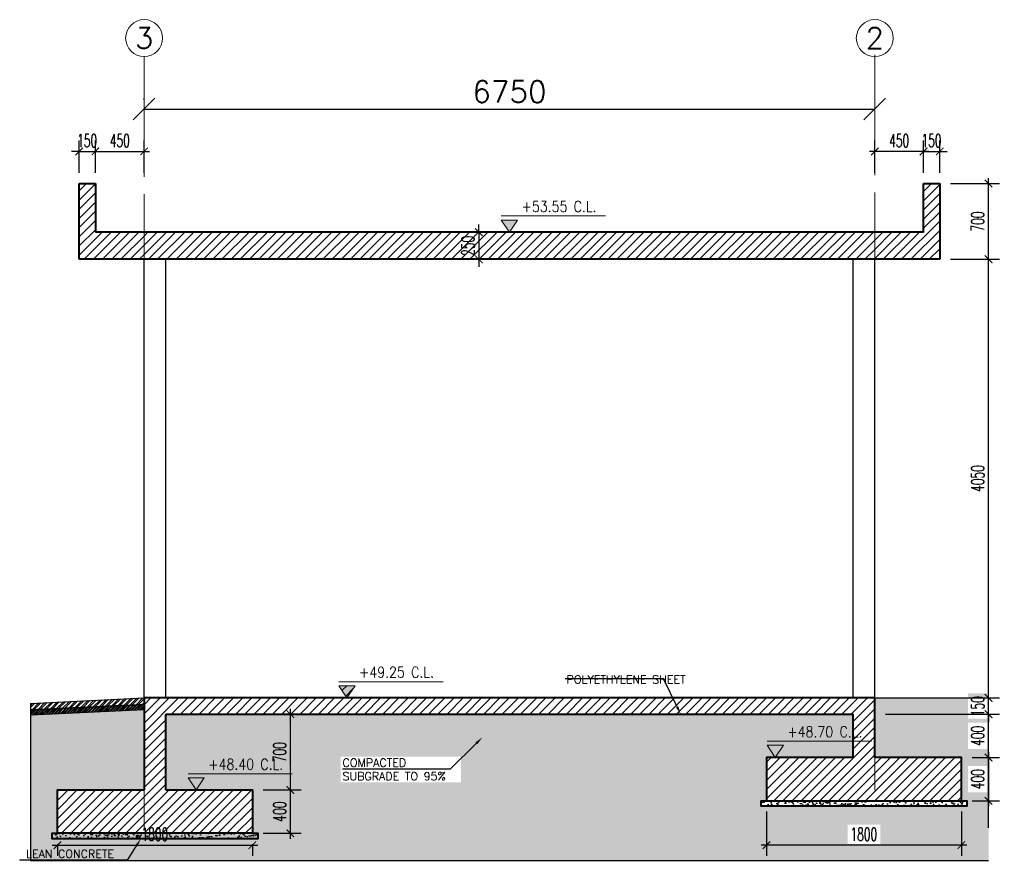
# Model space of a CAD drawing. Extents: x 2556046 to 2673391, y -921360 to -863964.
# Drawn here: x 2627121 to 2636172, y -891757 to -883994 of the extents above; entities that cross this region are included whole.
import ezdxf
from ezdxf import colors
from ezdxf.entities.mleader import LeaderData, LeaderLine
from ezdxf.enums import TextEntityAlignment as Align
from ezdxf.math import Vec2, Vec3

# ---------------------------------------------------------------- set-up
doc = ezdxf.new("R2010")
doc.units = 0
doc.header["$LTSCALE"] = 500
doc.header["$PDMODE"] = 98
doc.header["$PDSIZE"] = -0.01
doc.linetypes.add('CACHE', pattern=[0.375, 0.25, -0.125])
doc.linetypes.add('CENTER', pattern=[50.8, 31.75, -6.35, 6.35, -6.35])
for name, color, linetype in [('10_retini', 7, 'Continuous'), ('hatch', 200, 'Continuous'), ('POLY SHEET', 40, 'Continuous')]:
    doc.layers.add(name, color=color, linetype=linetype)
for name, color, linetype, lineweight in [('A-FLOR-IDEN', 4, 'Continuous', 18), ('A-GRID', 1, 'CENTER', 9), ('A-GRID-DIMS', 142, 'Continuous', 9), ('A-GRID-IDEN', 10, 'Continuous', 9), ('A-PATT-ERTH', 8, 'Continuous', 9), ('EN05 - Text', 4, 'Continuous', 20), ('goe-ba-coupé', 4, 'Continuous', 40), ('goe-cotes', 115, 'Continuous', 13), ('goe-vu', 31, 'Continuous', 25)]:
    doc.layers.add(name, color=color, linetype=linetype, lineweight=lineweight)
doc.styles.add('EG_SIMPLEX', font='SIMPLEX.shx')
doc.styles.add('goe-romans', font='ROMANS.shx', dxfattribs={"width": 0.6})
doc.styles.add('ROMANS', font='romans.shx')
doc.styles.add('SIMPLEX', font='simplex_.ttf')
doc.styles.get("Standard").update_dxf_attribs({"font": 'arial.ttf'})
doc.dimstyles.new('ARK-MM-0100', dxfattribs={"dimtxt": 200, "dimasz": 200, "dimexe": 100, "dimexo": 100, "dimgap": 60, "dimtad": 1, "dimdec": 1, "dimrnd": 0.1, "dimdsep": 46, "dimtxsty": 'EG_SIMPLEX', "dimblk1": 'OBLIQUE', "dimblk2": 'OBLIQUE', "dimsah": 1, "dimcen": 300, "dimclrd": 256, "dimclre": 256, "dimclrt": 2, "dimadec": 0, "dimazin": 0, "dimtfac": 1, "dimtdec": 1, "dimtix": 1, "dimtmove": 2, "dimatfit": 3, "dimldrblk": 'OBLIQUE', "dimfxl": 1, "dimtolj": 1, "dimtzin": 0, "dimarcsym": 0})
doc.dimstyles.new('goe-50e', dxfattribs={"dimscale": 10, "dimtxt": 12, "dimasz": 7, "dimexe": 10, "dimexo": 10, "dimgap": 4, "dimtad": 1, "dimdec": 1, "dimdsep": 46, "dimtxsty": 'goe-romans', "dimblk": 'ARCHTICK', "dimcen": 4, "dimdle": 5, "dimclrt": 256, "dimazin": 0, "dimtfac": 1, "dimtdec": 1, "dimtix": 1, "dimtmove": 2, "dimatfit": 3, "dimldrblk": 'ARCHTICK', "dimfxl": 5, "dimtfillclr": 256, "dimtolj": 1, "dimarcsym": 0})
pattern_1 = [(45, (0, 0), (-42.4264069, 42.4264069), [])]

# ---------------------------------------------------------------- blocks, each defined once
blk = doc.blocks.new('*U9')
blk.add_hatch(color=256).paths.add_polyline_path([(150, 225), (-150, 225), (0, 0)])
blk.add_line((-150, 300), (1776, 300))
blk.add_lwpolyline([(-150, 225), (150, 225), (0, 0)], close=True)
at = {"style": 'EG_SIMPLEX', "width": 0.85}
for tag, p in [('F.F.L.', (225, 375)), ('C.L.', (225, 39))]:
    blk.add_attdef(tag, p, '', height=200, dxfattribs=at)
blk = doc.blocks.new('_Oblique')
at = {"color": 0, "linetype": 'ByBlock', "lineweight": -2}
blk.add_line((-0.5, -0.5), (0.5, 0.5), dxfattribs=at)
blk = doc.blocks.new('*D37')
at = {"layer": 'A-GRID-DIMS', "lineweight": -2, "transparency": 16777216}
for p, q in [((2628271.3, -884735), (2628271.3, -884720)), ((2628271.3, -884820), (2635021.3, -884820))]:
    blk.add_line(p, q, dxfattribs=at)
at = {"layer": 'Defpoints', "color": 0, "transparency": 16777216}
for p in [(2628271.3, -884835), (2635021.3, -884820), (2635021.3, -884820)]:
    blk.add_point(p, dxfattribs=at)
at = {"layer": 'A-GRID-DIMS', "lineweight": -2, "transparency": 16777216, "xscale": 200, "yscale": 200, "zscale": 200, "rotation": 180}
blk.add_blockref('_Oblique', (2628271.3, -884820), dxfattribs=at)
at = {"layer": 'A-GRID-DIMS', "lineweight": -2, "transparency": 16777216, "xscale": 200, "yscale": 200, "zscale": 200}
blk.add_blockref('_Oblique', (2635021.3, -884820), dxfattribs=at)
at = {"layer": 'A-GRID-DIMS', "color": 2, "transparency": 16777216, "insert": (2631646.3, -884660), "char_height": 200, "attachment_point": 5, "style": 'EG_SIMPLEX'}
blk.add_mtext('\\A1;6750', dxfattribs=at)
blk = doc.blocks.new('AX-HL')
at = {"color": 1}
blk.add_circle((-0.35, 0), 0.35, dxfattribs=at)
at = {"color": 6, "style": 'SIMPLEX', "width": 0.430328}
blk.add_attdef('N-F', text='', height=0.4, dxfattribs=at).set_placement((-0.6, -0.2), (-0.1, -0.2), align=Align.FIT)
at = {"color": 6, "style": 'SIMPLEX'}
blk.add_attdef('N', text='', height=0.4, dxfattribs=at).set_placement((-0.35, 0), align=Align.MIDDLE)
blk = doc.blocks.new('_ArchTick')
at = {"color": 0, "linetype": 'ByBlock', "const_width": 0.15}
blk.add_lwpolyline([(-0.5, -0.5), (0.5, 0.5)], dxfattribs=at)
blk = doc.blocks.new('*D38')
at = {"layer": 'Defpoints', "color": 0, "transparency": 16777216}
for p in [(2627471.3, -891507.1), (2629271.3, -891507.1), (2629271.3, -891616.2)]:
    blk.add_point(p, dxfattribs=at)
at = {"layer": 'goe-cotes', "color": 0, "lineweight": -2, "transparency": 16777216}
for p, q in [((2627421.3, -891616.2), (2629321.3, -891616.2)), ((2627471.3, -891607.1), (2627471.3, -891716.2)), ((2629271.3, -891607.1), (2629271.3, -891716.2))]:
    blk.add_line(p, q, dxfattribs=at)
at = {"layer": 'goe-cotes', "color": 0, "lineweight": -2, "transparency": 16777216, "xscale": 70, "yscale": 70, "zscale": 70, "rotation": 180}
blk.add_blockref('_ArchTick', (2627471.3, -891616.2), dxfattribs=at)
at = {"layer": 'goe-cotes', "color": 0, "lineweight": -2, "transparency": 16777216, "xscale": 70, "yscale": 70, "zscale": 70}
blk.add_blockref('_ArchTick', (2629271.3, -891616.2), dxfattribs=at)
at = {"layer": 'goe-cotes', "transparency": 16777216, "insert": (2628371.3, -891516.2), "char_height": 120, "attachment_point": 5, "style": 'goe-romans'}
blk.add_mtext('\\A1;1800', dxfattribs=at)
blk = doc.blocks.new('*D39')
at = {"layer": 'Defpoints', "color": 0, "transparency": 16777216}
for p in [(2629271.3, -891107.1), (2629622.5, -891107.1), (2629271.3, -891507.1)]:
    blk.add_point(p, dxfattribs=at)
at = {"layer": 'goe-cotes', "color": 0, "lineweight": -2, "transparency": 16777216}
for p, q in [((2629622.5, -891557.1), (2629622.5, -891057.1)), ((2629371.3, -891107.1), (2629722.5, -891107.1)), ((2629371.3, -891507.1), (2629722.5, -891507.1))]:
    blk.add_line(p, q, dxfattribs=at)
at = {"layer": 'goe-cotes', "color": 0, "lineweight": -2, "transparency": 16777216, "xscale": 70, "yscale": 70, "zscale": 70}
for p, rotation in [((2629622.5, -891107.1), 90), ((2629622.5, -891507.1), 270)]:
    blk.add_blockref('_ArchTick', p, dxfattribs=dict(at, rotation=rotation))
at = {"layer": 'goe-cotes', "transparency": 16777216, "insert": (2629522.5, -891307.1), "char_height": 120, "attachment_point": 5, "rotation": 90, "style": 'goe-romans'}
blk.add_mtext('\\A1;400', dxfattribs=at)
blk = doc.blocks.new('*D40')
at = {"layer": 'Defpoints', "color": 0, "transparency": 16777216}
for p in [(2628971.3, -890407.1), (2629622.5, -890407.1), (2629271.3, -891107.1)]:
    blk.add_point(p, dxfattribs=at)
at = {"layer": 'goe-cotes', "color": 0, "lineweight": -2, "transparency": 16777216}
for p, q in [((2629622.5, -891157.1), (2629622.5, -890357.1)), ((2629071.3, -890407.1), (2629722.5, -890407.1)), ((2629371.3, -891107.1), (2629722.5, -891107.1))]:
    blk.add_line(p, q, dxfattribs=at)
at = {"layer": 'goe-cotes', "color": 0, "lineweight": -2, "transparency": 16777216, "xscale": 70, "yscale": 70, "zscale": 70}
for p, rotation in [((2629622.5, -890407.1), 90), ((2629622.5, -891107.1), 270)]:
    blk.add_blockref('_ArchTick', p, dxfattribs=dict(at, rotation=rotation))
at = {"layer": 'goe-cotes', "transparency": 16777216, "insert": (2629522.5, -890757.1), "char_height": 120, "attachment_point": 5, "rotation": 90, "style": 'goe-romans'}
blk.add_mtext('\\A1;700', dxfattribs=at)
blk = doc.blocks.new('*D41')
at = {"layer": 'Defpoints', "color": 0, "transparency": 16777216}
for p in [(2635021.3, -890407.1), (2636072.5, -890407.1), (2635821.3, -890807.1)]:
    blk.add_point(p, dxfattribs=at)
at = {"layer": 'goe-cotes', "color": 0, "lineweight": -2, "transparency": 16777216}
for p, q in [((2636072.5, -890857.1), (2636072.5, -890357.1)), ((2635121.3, -890407.1), (2636172.5, -890407.1)), ((2635921.3, -890807.1), (2636172.5, -890807.1))]:
    blk.add_line(p, q, dxfattribs=at)
at = {"layer": 'goe-cotes', "color": 0, "lineweight": -2, "transparency": 16777216, "xscale": 70, "yscale": 70, "zscale": 70}
for p, rotation in [((2636072.5, -890407.1), 90), ((2636072.5, -890807.1), 270)]:
    blk.add_blockref('_ArchTick', p, dxfattribs=dict(at, rotation=rotation))
at = {"layer": 'goe-cotes', "transparency": 16777216, "insert": (2635972.5, -890607.1), "char_height": 120, "attachment_point": 5, "rotation": 90, "style": 'goe-romans'}
blk.add_mtext('\\A1;400', dxfattribs=at)
blk = doc.blocks.new('*D44')
at = {"layer": 'Defpoints', "color": 0, "transparency": 16777216}
for p in [(2635021.3, -890257.1), (2636072.5, -890257.1), (2635021.3, -890407.1)]:
    blk.add_point(p, dxfattribs=at)
at = {"layer": 'goe-cotes', "color": 0, "lineweight": -2, "transparency": 16777216}
for p, q in [((2636072.5, -890257.1), (2636072.5, -890187.1)), ((2635121.3, -890257.1), (2636172.5, -890257.1)), ((2636072.5, -890407.1), (2636072.5, -890257.1)), ((2635121.3, -890407.1), (2636172.5, -890407.1)), ((2636072.5, -890407.1), (2636072.5, -890477.1))]:
    blk.add_line(p, q, dxfattribs=at)
at = {"layer": 'goe-cotes', "color": 0, "lineweight": -2, "transparency": 16777216, "xscale": 70, "yscale": 70, "zscale": 70}
for p, rotation in [((2636072.5, -890257.1), 270), ((2636072.5, -890407.1), 90)]:
    blk.add_blockref('_ArchTick', p, dxfattribs=dict(at, rotation=rotation))
at = {"layer": 'goe-cotes', "transparency": 16777216, "insert": (2635972.5, -890332.1), "char_height": 120, "attachment_point": 5, "rotation": 90, "style": 'goe-romans'}
blk.add_mtext('\\A1;150', dxfattribs=at)
blk = doc.blocks.new('*D45')
at = {"layer": 'Defpoints', "color": 0, "transparency": 16777216}
for p in [(2635621.3, -886207.1), (2636072.5, -886207.1), (2635121.3, -890257.1)]:
    blk.add_point(p, dxfattribs=at)
at = {"layer": 'goe-cotes', "color": 0, "lineweight": -2, "transparency": 16777216}
for p, q in [((2635721.3, -886207.1), (2636172.5, -886207.1)), ((2636072.5, -890307.1), (2636072.5, -886157.1)), ((2635221.3, -890257.1), (2636172.5, -890257.1))]:
    blk.add_line(p, q, dxfattribs=at)
at = {"layer": 'goe-cotes', "color": 0, "lineweight": -2, "transparency": 16777216, "xscale": 70, "yscale": 70, "zscale": 70}
for p, rotation in [((2636072.5, -886207.1), 90), ((2636072.5, -890257.1), 270)]:
    blk.add_blockref('_ArchTick', p, dxfattribs=dict(at, rotation=rotation))
at = {"layer": 'goe-cotes', "transparency": 16777216, "insert": (2635972.5, -888232.1), "char_height": 120, "attachment_point": 5, "rotation": 90, "style": 'goe-romans'}
blk.add_mtext('\\A1;4050', dxfattribs=at)
blk = doc.blocks.new('*D151')
at = {"layer": 'Defpoints', "color": 0, "transparency": 16777216}
for p in [(2635621.3, -885507.1), (2636072.5, -885507.1), (2635621.3, -886207.1)]:
    blk.add_point(p, dxfattribs=at)
at = {"layer": 'goe-cotes', "color": 0, "lineweight": -2, "transparency": 16777216}
for p, q in [((2636072.5, -886257.1), (2636072.5, -885457.1)), ((2635721.3, -885507.1), (2636172.5, -885507.1)), ((2635721.3, -886207.1), (2636172.5, -886207.1))]:
    blk.add_line(p, q, dxfattribs=at)
at = {"layer": 'goe-cotes', "color": 0, "lineweight": -2, "transparency": 16777216, "xscale": 70, "yscale": 70, "zscale": 70}
for p, rotation in [((2636072.5, -885507.1), 90), ((2636072.5, -886207.1), 270)]:
    blk.add_blockref('_ArchTick', p, dxfattribs=dict(at, rotation=rotation))
at = {"layer": 'goe-cotes', "transparency": 16777216, "insert": (2635972.5, -885857.1), "char_height": 120, "attachment_point": 5, "rotation": 90, "style": 'goe-romans'}
blk.add_mtext('\\A1;700', dxfattribs=at)
blk = doc.blocks.new('*D152')
at = {"layer": 'Defpoints', "color": 0, "transparency": 16777216}
for p in [(2634021.3, -891207.1), (2635821.3, -891207.1), (2634021.3, -891616.2)]:
    blk.add_point(p, dxfattribs=at)
at = {"layer": 'goe-cotes', "color": 0, "lineweight": -2, "transparency": 16777216}
for p, q in [((2634021.3, -891307.1), (2634021.3, -891716.2)), ((2635821.3, -891307.1), (2635821.3, -891716.2)), ((2635871.3, -891616.2), (2633971.3, -891616.2))]:
    blk.add_line(p, q, dxfattribs=at)
at = {"layer": 'goe-cotes', "color": 0, "lineweight": -2, "transparency": 16777216, "xscale": 70, "yscale": 70, "zscale": 70, "rotation": 180}
blk.add_blockref('_ArchTick', (2634021.3, -891616.2), dxfattribs=at)
at = {"layer": 'goe-cotes', "color": 0, "lineweight": -2, "transparency": 16777216, "xscale": 70, "yscale": 70, "zscale": 70}
blk.add_blockref('_ArchTick', (2635821.3, -891616.2), dxfattribs=at)
at = {"layer": 'goe-cotes', "transparency": 16777216, "insert": (2634921.3, -891516.2), "char_height": 120, "attachment_point": 5, "style": 'goe-romans'}
blk.add_mtext('\\A1;1800', dxfattribs=at)
blk = doc.blocks.new('*D153')
at = {"layer": 'Defpoints', "color": 0, "transparency": 16777216}
for p in [(2635821.3, -890807.1), (2635821.3, -891207.1), (2636072.5, -891207.1)]:
    blk.add_point(p, dxfattribs=at)
at = {"layer": 'goe-cotes', "color": 0, "lineweight": -2, "transparency": 16777216}
for p, q in [((2635921.3, -890807.1), (2636172.5, -890807.1)), ((2636072.5, -890757.1), (2636072.5, -891257.1)), ((2635921.3, -891207.1), (2636172.5, -891207.1))]:
    blk.add_line(p, q, dxfattribs=at)
at = {"layer": 'goe-cotes', "color": 0, "lineweight": -2, "transparency": 16777216, "xscale": 70, "yscale": 70, "zscale": 70}
for p, rotation in [((2636072.5, -890807.1), 90), ((2636072.5, -891207.1), 270)]:
    blk.add_blockref('_ArchTick', p, dxfattribs=dict(at, rotation=rotation))
at = {"layer": 'goe-cotes', "transparency": 16777216, "insert": (2635972.5, -891007.1), "char_height": 120, "attachment_point": 5, "rotation": 90, "style": 'goe-romans'}
blk.add_mtext('\\A1;400', dxfattribs=at)
blk = doc.blocks.new('*D154')
at = {"layer": 'Defpoints', "color": 0, "transparency": 16777216}
for p in [(2635621.3, -885210.8), (2635471.3, -885507.1), (2635621.3, -885507.1)]:
    blk.add_point(p, dxfattribs=at)
at = {"layer": 'goe-cotes', "color": 0, "lineweight": -2, "transparency": 16777216}
for p, q in [((2635471.3, -885407.1), (2635471.3, -885110.8)), ((2635621.3, -885407.1), (2635621.3, -885110.8)), ((2635471.3, -885210.8), (2635401.3, -885210.8)), ((2635471.3, -885210.8), (2635621.3, -885210.8)), ((2635621.3, -885210.8), (2635691.3, -885210.8))]:
    blk.add_line(p, q, dxfattribs=at)
at = {"layer": 'goe-cotes', "color": 0, "lineweight": -2, "transparency": 16777216, "xscale": 70, "yscale": 70, "zscale": 70}
blk.add_blockref('_ArchTick', (2635471.3, -885210.8), dxfattribs=at)
at = {"layer": 'goe-cotes', "color": 0, "lineweight": -2, "transparency": 16777216, "xscale": 70, "yscale": 70, "zscale": 70, "rotation": 180}
blk.add_blockref('_ArchTick', (2635621.3, -885210.8), dxfattribs=at)
at = {"layer": 'goe-cotes', "transparency": 16777216, "insert": (2635546.3, -885110.8), "char_height": 120, "attachment_point": 5, "style": 'goe-romans'}
blk.add_mtext('\\A1;150', dxfattribs=at)
blk = doc.blocks.new('*D155')
at = {"layer": 'Defpoints', "color": 0, "transparency": 16777216}
for p in [(2635021.3, -885210.8), (2635021.3, -885507.1), (2635471.3, -885507.1)]:
    blk.add_point(p, dxfattribs=at)
at = {"layer": 'goe-cotes', "color": 0, "lineweight": -2, "transparency": 16777216}
for p, q in [((2635021.3, -885407.1), (2635021.3, -885110.8)), ((2635471.3, -885407.1), (2635471.3, -885110.8)), ((2635521.3, -885210.8), (2634971.3, -885210.8))]:
    blk.add_line(p, q, dxfattribs=at)
at = {"layer": 'goe-cotes', "color": 0, "lineweight": -2, "transparency": 16777216, "xscale": 70, "yscale": 70, "zscale": 70, "rotation": 180}
blk.add_blockref('_ArchTick', (2635021.3, -885210.8), dxfattribs=at)
at = {"layer": 'goe-cotes', "color": 0, "lineweight": -2, "transparency": 16777216, "xscale": 70, "yscale": 70, "zscale": 70}
blk.add_blockref('_ArchTick', (2635471.3, -885210.8), dxfattribs=at)
at = {"layer": 'goe-cotes', "transparency": 16777216, "insert": (2635246.3, -885110.8), "char_height": 120, "attachment_point": 5, "style": 'goe-romans'}
blk.add_mtext('\\A1;450', dxfattribs=at)
blk = doc.blocks.new('*D156')
at = {"layer": 'Defpoints', "color": 0, "transparency": 16777216}
for p in [(2627821.3, -885210.8), (2627671.3, -885507.1), (2627821.3, -885507.1)]:
    blk.add_point(p, dxfattribs=at)
at = {"layer": 'goe-cotes', "color": 0, "lineweight": -2, "transparency": 16777216}
for p, q in [((2627671.3, -885407.1), (2627671.3, -885110.8)), ((2627821.3, -885407.1), (2627821.3, -885110.8)), ((2627671.3, -885210.8), (2627601.3, -885210.8)), ((2627671.3, -885210.8), (2627821.3, -885210.8)), ((2627821.3, -885210.8), (2627891.3, -885210.8))]:
    blk.add_line(p, q, dxfattribs=at)
at = {"layer": 'goe-cotes', "color": 0, "lineweight": -2, "transparency": 16777216, "xscale": 70, "yscale": 70, "zscale": 70}
blk.add_blockref('_ArchTick', (2627671.3, -885210.8), dxfattribs=at)
at = {"layer": 'goe-cotes', "color": 0, "lineweight": -2, "transparency": 16777216, "xscale": 70, "yscale": 70, "zscale": 70, "rotation": 180}
blk.add_blockref('_ArchTick', (2627821.3, -885210.8), dxfattribs=at)
at = {"layer": 'goe-cotes', "transparency": 16777216, "insert": (2627746.3, -885110.8), "char_height": 120, "attachment_point": 5, "style": 'goe-romans'}
blk.add_mtext('\\A1;150', dxfattribs=at)
blk = doc.blocks.new('*D157')
at = {"layer": 'Defpoints', "color": 0, "transparency": 16777216}
for p in [(2628271.3, -885210.8), (2627821.3, -885507.1), (2628271.3, -885507.1)]:
    blk.add_point(p, dxfattribs=at)
at = {"layer": 'goe-cotes', "color": 0, "lineweight": -2, "transparency": 16777216}
for p, q in [((2627821.3, -885407.1), (2627821.3, -885110.8)), ((2628271.3, -885407.1), (2628271.3, -885110.8)), ((2627771.3, -885210.8), (2628321.3, -885210.8))]:
    blk.add_line(p, q, dxfattribs=at)
at = {"layer": 'goe-cotes', "color": 0, "lineweight": -2, "transparency": 16777216, "xscale": 70, "yscale": 70, "zscale": 70, "rotation": 180}
blk.add_blockref('_ArchTick', (2627821.3, -885210.8), dxfattribs=at)
at = {"layer": 'goe-cotes', "color": 0, "lineweight": -2, "transparency": 16777216, "xscale": 70, "yscale": 70, "zscale": 70}
blk.add_blockref('_ArchTick', (2628271.3, -885210.8), dxfattribs=at)
at = {"layer": 'goe-cotes', "transparency": 16777216, "insert": (2628046.3, -885110.8), "char_height": 120, "attachment_point": 5, "style": 'goe-romans'}
blk.add_mtext('\\A1;450', dxfattribs=at)
blk = doc.blocks.new('*D312')
at = {"layer": 'Defpoints', "color": 0, "transparency": 16777216}
for p in [(2631646.3, -885957.1), (2631363.4, -886207.1), (2631646.3, -886207.1)]:
    blk.add_point(p, dxfattribs=at)
at = {"layer": 'goe-cotes', "color": 0, "lineweight": -2, "transparency": 16777216}
for p, q in [((2631363.4, -885957.1), (2631363.4, -885887.1)), ((2631546.3, -885957.1), (2631263.4, -885957.1)), ((2631363.4, -885957.1), (2631363.4, -886207.1)), ((2631546.3, -886207.1), (2631263.4, -886207.1)), ((2631363.4, -886207.1), (2631363.4, -886277.1))]:
    blk.add_line(p, q, dxfattribs=at)
at = {"layer": 'goe-cotes', "color": 0, "lineweight": -2, "transparency": 16777216, "xscale": 70, "yscale": 70, "zscale": 70}
for p, rotation in [((2631363.4, -885957.1), 270), ((2631363.4, -886207.1), 90)]:
    blk.add_blockref('_ArchTick', p, dxfattribs=dict(at, rotation=rotation))
at = {"layer": 'goe-cotes', "transparency": 16777216, "insert": (2631263.4, -886082.1), "char_height": 120, "attachment_point": 5, "rotation": 90, "style": 'goe-romans'}
blk.add_mtext('\\A1;250', dxfattribs=at)

msp = doc.modelspace()

# ---------------------------------------------------------------- hatches: boundary and pattern name
at = {"layer": '10_retini'}
h = msp.add_hatch(dxfattribs=at)
h.set_pattern_fill('ANSI32', color=8, scale=4)
h.paths.add_polyline_path([(2627221.34, -890306.9), (2627221.34, -890366.94), (2628270.17, -890317.69), (2628271.34, -890257.1)])
h = msp.add_hatch(dxfattribs=at)
h.set_pattern_fill('ANSI32', color=8, scale=2)
h.paths.add_polyline_path([(2627221.34, -890366.99), (2627221.34, -890416.4), (2628270.12, -890367.03), (2628270.17, -890317.69)])
h = msp.add_hatch(dxfattribs=at)
h.set_pattern_fill('AR-CONC', color=8, scale=0.5)
h.paths.add_polyline_path([(2635871.34, -891207.1), (2635821.34, -891207.1), (2634021.34, -891207.1), (2633971.34, -891207.1), (2633971.34, -891257.1), (2634021.34, -891257.1), (2635871.34, -891257.1)])
h = msp.add_hatch(dxfattribs=at)
h.set_pattern_fill('AR-CONC', color=8, scale=0.5)
h.set_pattern_definition([(50, (0, -300), (91.0923345, -7.9695428), [9.525, -104.775]), (355, (0, -300), (-17.6217107, 95.5284226), [7.62, -83.820292]), (100.4514447, (7.59, -300.66), (73.4706235, 87.558876), [8.0950044, -89.0451223]), (46.1842, (0, -274.6), (135.5395204, -21.021164), [14.2875, -157.1625]), (96.6355576, (11.3, -276.35), (118.702067, 123.713062), [12.1425116, -133.567804]), (351.184151, (0, -274.6), (118.702067, 123.713062), [11.4299835, -125.729866]), (21, (12.7, -280.95), (75.8071956, -51.132599), [9.525, -104.775]), (326, (12.7, -280.95), (30.9010142, 92.093983), [7.62, -83.82]), (71.451445, (19.02, -285.21), (106.7082096, 40.9613844), [8.0950044, -89.0449688]), (37.5, (0, -300), (1.54430163, 42.27751944), [0, -82.804, 0, -85.09, 0, -84.1375]), (7.5, (0, -300), (33.40983126, 50.0902874), [0, -48.514, 0, -80.899, 0, -32.0675]), (327.5, (-28.32, -300), (67.7952976, -2.864372), [0, -31.75, 0, -99.06, 0, -131.445]), (317.5, (-41.02, -300), (74.0645907, 12.7132455), [0, -41.275, 0, -65.786, 0, -93.345])])
h.paths.add_polyline_path([(2627471.34, -891507.1), (2627421.34, -891507.1), (2627421.34, -891557.1), (2627471.34, -891557.1), (2629321.34, -891557.1), (2629321.34, -891507.1), (2629271.34, -891507.1)])
at = {"layer": 'A-PATT-ERTH'}
h = msp.add_hatch(dxfattribs=at)
h.set_pattern_fill('EARTH', color=256, scale=21, angle=45)
h.paths.add_polyline_path([(2634021.34, -890807.1), (2634821.34, -890807.1), (2634821.34, -890407.1), (2628471.34, -890407.1), (2628471.34, -891107.1), (2629271.34, -891107.1), (2629271.34, -891207.1), (2629271.34, -891507.1), (2627471.34, -891507.1), (2627471.34, -891257.1), (2627471.34, -891183.18), (2627471.34, -891207.1), (2627471.34, -891107.1), (2628271.34, -891107.1), (2628271.34, -890366.98), (2627221.34, -890416.4), (2627221.34, -891757.1), (2636072.47, -891757.1), (2636072.47, -890257.1), (2635021.34, -890257.1), (2635021.34, -890807.1), (2635821.34, -890807.1), (2635821.34, -891207.1), (2635871.34, -891207.1), (2635871.34, -891257.1), (2634021.34, -891257.1), (2633971.34, -891257.1), (2633971.34, -891207.1), (2634021.34, -891207.1)])
h.paths.add_polyline_path([(2628219.62, -891557.1), (2628523.05, -891557.1)], flags=16)
h.paths.add_polyline_path([(2629612.47, -891129.67), (2629612.47, -890884.53), (2629622.47, -890884.53), (2629622.47, -891129.67)], flags=16)
h.paths.add_polyline_path([(2629612.47, -890729.67), (2629612.47, -890484.53), (2629622.47, -890484.53), (2629622.47, -890729.67)], flags=16)
h.paths.add_polyline_path([(2636062.47, -890729.67), (2636062.47, -890484.53), (2635882.47, -890484.53), (2635882.47, -890729.67)], flags=16)
h.paths.add_polyline_path([(2636062.47, -890449.53), (2636062.47, -890214.67), (2635882.47, -890214.67), (2635882.47, -890449.53)])
h.paths.add_polyline_path([(2634769.62, -891606.17), (2635073.05, -891606.17), (2635073.05, -891426.17), (2634769.62, -891426.17)], flags=16)
h.paths.add_polyline_path([(2636062.47, -891129.67), (2636062.47, -890884.53), (2635882.47, -890884.53), (2635882.47, -891129.67)], flags=16)
h.paths.add_polyline_path([(2630085.73, -891036.53), (2631198.23, -891036.53), (2631198.23, -890799.03), (2630085.73, -890799.03)], flags=16)
at = {"layer": 'hatch'}
h = msp.add_hatch(dxfattribs=at)
h.set_pattern_fill('_USER', color=256, scale=60, angle=45, pattern_type=0)
h.set_pattern_definition(pattern_1)
h.paths.add_polyline_path([(2628271.34, -885957.1), (2627821.34, -885957.1), (2627821.34, -885507.05), (2627671.34, -885507.05), (2627671.34, -886207.1), (2628271.34, -886207.1)])
h = msp.add_hatch(dxfattribs=at)
h.set_pattern_fill('_USER', color=256, scale=60, angle=45, pattern_type=0)
h.set_pattern_definition(pattern_1)
h.paths.add_polyline_path([(2635621.34, -885507.05), (2635471.34, -885507.05), (2635471.34, -885957.1), (2635021.34, -885957.1), (2635021.34, -886207.1), (2635621.34, -886207.1)])
h = msp.add_hatch(dxfattribs=at)
h.set_pattern_fill('_USER', color=256, scale=60, angle=45, pattern_type=0)
h.set_pattern_definition(pattern_1)
h.paths.add_polyline_path([(2635021.34, -885957.1), (2631646.34, -885957.1), (2628271.34, -885957.1), (2628271.34, -886207.1), (2635021.34, -886207.1)])
h = msp.add_hatch(dxfattribs=at)
h.set_pattern_fill('_USER', color=256, scale=60, angle=45, pattern_type=0)
h.set_pattern_definition(pattern_1)
h.paths.add_polyline_path([(2630069.61, -890144.6), (2630219.61, -890144.6), (2630144.61, -890257.1), (2635021.34, -890257.1), (2635021.34, -890807.1), (2635821.34, -890807.1), (2635821.34, -891207.1), (2634021.34, -891207.1), (2634021.34, -890807.1), (2634821.34, -890807.1), (2634821.34, -890407.1), (2628471.34, -890407.1), (2628471.34, -891107.1), (2629271.34, -891107.1), (2629271.34, -891507.1), (2627471.34, -891507.1), (2627471.34, -891107.1), (2628271.34, -891107.1), (2628271.34, -890257.1), (2630144.61, -890257.1)])

# ---------------------------------------------------------------- linework, layer by layer
at = {"color": 8}
for points in [[(2627221.34, -890306.9), (2628271.34, -890257.1), (2628270.17, -890317.69), (2627221.34, -890366.94)], [(2635021.34, -890257.1), (2636072.47, -890257.1)], [(2636072.47, -891457.1), (2636072.47, -890257.1)], [(2627221.34, -890306.9), (2627221.34, -891757.1), (2636071.34, -891757.1)], [(2627221.34, -890366.99), (2628270.17, -890317.69), (2628270.12, -890367.03), (2627221.34, -890416.4)]]:
    msp.add_lwpolyline(points, dxfattribs=at)
at = {"layer": 'A-GRID', "ltscale": 0.05}
for p, q in [((2628271.34, -884335.01), (2628271.34, -891507.47)), ((2635021.34, -884320.03), (2635021.34, -891107.47))]:
    msp.add_line(p, q, dxfattribs=at)
at = {"layer": 'goe-ba-coupé', "ltscale": 1000}
for p, q in [((2627671.34, -886207.1), (2627671.34, -885507.05)), ((2627671.34, -885507.05), (2627821.34, -885507.05)), ((2627821.34, -885507.05), (2627821.34, -885957.1)), ((2635471.34, -885507.05), (2635621.34, -885507.05)), ((2635471.34, -885957.1), (2635471.34, -885507.05)), ((2635621.34, -885507.05), (2635621.34, -886207.1)), ((2631646.34, -885957.1), (2627821.34, -885957.1)), ((2635471.34, -885957.1), (2631646.34, -885957.1)), ((2635621.34, -886207.1), (2627671.34, -886207.1)), ((2635021.34, -890257.1), (2628271.34, -890257.1)), ((2628271.34, -890257.1), (2628271.34, -891107.1)), ((2635021.34, -890807.1), (2635021.34, -890257.1)), ((2628471.34, -891107.1), (2628471.34, -890407.1)), ((2628471.34, -890407.1), (2634821.34, -890407.1)), ((2634821.34, -890807.1), (2634821.34, -890407.1))]:
    msp.add_line(p, q, dxfattribs=at)
for points in [[(2634821.34, -890807.1), (2634021.34, -890807.1), (2634021.34, -891207.1), (2635821.34, -891207.1), (2635821.34, -890807.1), (2635021.34, -890807.1)], [(2628471.34, -891107.1), (2629271.34, -891107.1), (2629271.34, -891507.1), (2627471.34, -891507.1), (2627471.34, -891107.1), (2628271.34, -891107.1)], [(2635821.34, -891207.1), (2635871.34, -891207.1), (2635871.34, -891257.1), (2634021.34, -891257.1), (2633971.34, -891257.1), (2633971.34, -891207.1), (2634021.34, -891207.1)], [(2629271.34, -891507.1), (2629321.34, -891507.1), (2629321.34, -891557.1), (2627471.34, -891557.1), (2627421.34, -891557.1), (2627421.34, -891507.1), (2627471.34, -891507.1)]]:
    msp.add_lwpolyline(points, dxfattribs=at)
at = {"layer": 'goe-vu', "ltscale": 1000}
for p, q in [((2628271.34, -890257.1), (2628271.34, -886207.1)), ((2628471.34, -890257.1), (2628471.34, -886207.1)), ((2634821.34, -890257.1), (2634821.34, -886207.1)), ((2635021.34, -890257.1), (2635021.34, -886207.1))]:
    msp.add_line(p, q, dxfattribs=at)
at = {"layer": 'POLY SHEET', "linetype": 'CACHE', "const_width": 10}
msp.add_lwpolyline([(2628471.34, -890407.1), (2634821.34, -890407.1)], dxfattribs=at)

# ---------------------------------------------------------------- block references
at = {"layer": 'A-FLOR-IDEN'}
ref = msp.add_blockref('*U9', (2631646.34, -885957.1), dxfattribs=dict(at, xscale=0.4999999999999998, yscale=0.4999999999999998, zscale=0.4999999999999998))
ref.add_attrib('F.F.L.', '+53.55 C.L.', (2631758.84, -885769.6), dxfattribs={"layer": '0', "height": 100, "style": 'EG_SIMPLEX', "width": 0.85})
ref = msp.add_blockref('*U9', (2630144.61, -890257.1), dxfattribs=dict(at, xscale=0.4999999999999998, yscale=0.4999999999999998, zscale=0.4999999999999998))
ref.add_attrib('F.F.L.', '+49.25 C.L.', (2630257.11, -890069.6), dxfattribs={"layer": '0', "height": 100, "style": 'EG_SIMPLEX', "width": 0.85})
ref = msp.add_blockref('*U9', (2634102, -890807.1), dxfattribs=dict(at, xscale=0.4999999999999998, yscale=0.4999999999999998, zscale=0.4999999999999998))
ref.add_attrib('F.F.L.', '+48.70 C.L.', (2634214.5, -890619.6), dxfattribs={"layer": '0', "height": 100, "style": 'EG_SIMPLEX', "width": 0.85})
ref = msp.add_blockref('*U9', (2628751.91, -891107.1), dxfattribs=dict(at, xscale=0.4999999999999998, yscale=0.4999999999999998, zscale=0.4999999999999998))
ref.add_attrib('F.F.L.', '+48.40 C.L.', (2628864.41, -890919.6), dxfattribs={"layer": '0', "height": 100, "style": 'EG_SIMPLEX', "width": 0.85})
at = {"layer": 'A-GRID-IDEN'}
ref = msp.add_blockref('AX-HL', (2628441.96, -884164.38), dxfattribs=dict(at, xscale=-487.5, yscale=487.4999999999998, zscale=487.5, rotation=180))
ref.add_attrib('N', '3', dxfattribs={"layer": '0', "color": 6, "height": 195, "style": 'SIMPLEX'}).set_placement((2628271.34, -884164.38), align=Align.MIDDLE_CENTER)
ref = msp.add_blockref('AX-HL', (2635191.96, -884164.38), dxfattribs=dict(at, xscale=-487.5, yscale=487.4999999999998, zscale=487.5, rotation=180))
ref.add_attrib('N', '2', dxfattribs={"layer": '0', "color": 6, "height": 195, "style": 'SIMPLEX'}).set_placement((2635021.34, -884164.38), align=Align.MIDDLE_CENTER)

# ---------------------------------------------------------------- texts
at = {"layer": 'EN05 - Text', "linetype": 'Continuous', "lineweight": 0, "ltscale": 100, "char_height": 75, "attachment_point": 4, "style": 'ROMANS'}
for s, insert, width in [('\\pxql;POLYETHYLENE SHEET', (2632174.29, -890086.51), 1095.2829), ('\\pxql;COMPACTED SUBGRADE TO 95%', (2630104.48, -890917.78), 1193.0552), ('\\pxql;LEAN CONCRETE ', (2627180.65, -891697.13), 1193.0552)]:
    msp.add_mtext(s, dxfattribs=dict(at, insert=insert, width=width))

# ---------------------------------------------------------------- dimensions: what is measured, and where the dimension line sits
at = {"layer": 'A-GRID-DIMS'}
dim = msp.add_linear_dim(base=(2635021.34, -884820.03), p1=(2628271.34, -884835.01), p2=(2635021.34, -884820.03), dimstyle='ARK-MM-0100', dxfattribs=at)
dim.commit()
dim.dimension.update_dxf_attribs({"geometry": '*D37', "text_midpoint": (2631646.34, -884660.03)})
at = {"layer": 'goe-cotes'}
for base, p1, p2, picture, middle in [((2627821.34, -885210.84), (2627671.34, -885507.05), (2627821.34, -885507.05), '*D156', (2627746.34, -885110.84)), ((2628271.34, -885210.84), (2627821.34, -885507.05), (2628271.34, -885507.05), '*D157', (2628046.34, -885110.84)), ((2635021.34, -885210.84), (2635471.34, -885507.05), (2635021.34, -885507.05), '*D155', (2635246.34, -885110.84)), ((2635621.34, -885210.84), (2635471.34, -885507.05), (2635621.34, -885507.05), '*D154', (2635546.34, -885110.84)), ((2629271.34, -891616.17), (2627471.34, -891507.1), (2629271.34, -891507.1), '*D38', (2628371.34, -891516.17))]:
    dim = msp.add_linear_dim(base=base, p1=p1, p2=p2, dimstyle='goe-50e', dxfattribs=at)
    dim.commit()
    dim.dimension.update_dxf_attribs({"geometry": picture, "text_midpoint": middle})
for base, p1, p2, angle, picture, middle in [((2636072.46614, -885507.05222), (2635621.33682, -886207.10221), (2635621.33682, -885507.05222), 90, '*D151', (2635972.46614, -885857.07721)), ((2631363.44, -886207.1), (2631646.34, -885957.1), (2631646.34, -886207.1), 90, '*D312', (2631263.44, -886082.1)), ((2636072.47, -886207.1), (2635121.34, -890257.1), (2635621.34, -886207.1), 90, '*D45', (2635972.47, -888232.1)), ((2636072.47, -890257.1), (2635021.34, -890407.1), (2635021.34, -890257.1), 90, '*D44', (2635972.47, -890332.1)), ((2629622.47, -890407.1), (2629271.34, -891107.1), (2628971.34, -890407.1), 90, '*D40', (2629522.47, -890757.1)), ((2636072.47, -890407.1), (2635821.34, -890807.1), (2635021.34, -890407.1), 90, '*D41', (2635972.47, -890607.1)), ((2636072.47, -891207.1), (2635821.34, -890807.1), (2635821.34, -891207.1), 90, '*D153', (2635972.47, -891007.1)), ((2629622.47, -891107.1), (2629271.34, -891507.1), (2629271.34, -891107.1), 90, '*D39', (2629522.47, -891307.1)), ((2634021.34, -891616.17), (2635821.34, -891207.1), (2634021.34, -891207.1), 180, '*D152', (2634921.34, -891516.17))]:
    dim = msp.add_linear_dim(base=base, p1=p1, p2=p2, angle=angle, dimstyle='goe-50e', dxfattribs=at)
    dim.commit()
    dim.dimension.update_dxf_attribs({"geometry": picture, "text_midpoint": middle})

# ---------------------------------------------------------------- leaders
at = {"layer": 'EN05 - Text', "linetype": 'Continuous', "lineweight": 0, "ltscale": 100}
ml = msp.add_multileader_mtext('Standard', dxfattribs=at)
ml.set_content('', color=256)
ml.set_leader_properties()
ml.build(insert=Vec2(0, 0))
ml.multileader.update_dxf_attribs({"text_right_attachment_type": 6, "dogleg_length": 0.36, "arrow_head_size": 75})
ctx = ml.context
ctx.base_point, ctx.char_height, ctx.arrow_head_size, ctx.landing_gap_size, ctx.plane_origin = Vec3(2632156.26, -890077.64), 8, 75, 4, Vec3(2626542.66, -892946.23)
ctx.right_attachment = 6
notes = []
notes.append((ctx, [(0, (1, 1, 0), (2632382.21, -890081.64), (-1, 0), 217.95, [(0, [(2633228.02, -890407.1), (2633070.46, -890081.64)], 0, [])])]))
ctx.mtext.insert, ctx.mtext.flow_direction = Vec3(2632160.26, -890073.64), 5
ml = msp.add_multileader_mtext('Standard', dxfattribs=at)
ml.set_content('', color=256)
ml.set_leader_properties()
ml.build(insert=Vec2(0, 0))
ml.multileader.update_dxf_attribs({"text_right_attachment_type": 6, "dogleg_length": 0.36, "arrow_head_size": 75})
ctx = ml.context
ctx.base_point, ctx.char_height, ctx.arrow_head_size, ctx.landing_gap_size, ctx.plane_origin = Vec3(2630100.82, -890911.52), 8, 75, 4, Vec3(2624571.18, -894371.57)
ctx.right_attachment = 6
notes.append((ctx, [(0, (1, 1, 0), (2630410.73, -890915.52), (-1, 0), 301.91, [(0, [(2631395.28, -890622.04), (2631098.98, -890915.52)], 0, [])])]))
ctx.mtext.insert, ctx.mtext.flow_direction = Vec3(2630104.82, -890907.52), 5
ml = msp.add_multileader_mtext('Standard', dxfattribs=at)
ml.set_content('', color=256)
ml.set_leader_properties()
ml.build(insert=Vec2(0, 0))
ml.multileader.update_dxf_attribs({"text_right_attachment_type": 6, "dogleg_length": 0.36, "arrow_head_size": 75})
ctx = ml.context
ctx.base_point, ctx.char_height, ctx.arrow_head_size, ctx.landing_gap_size, ctx.plane_origin = Vec3(2627117.13, -891750.69), 8, 75, 4, Vec3(2621415.65, -895009.05)
ctx.right_attachment = 6
notes.append((ctx, [(0, (1, 1, 0), (2627427.04, -891754.69), (-1, 0), 301.91, [(0, [(2628239.75, -891559.52), (2628115.3, -891754.69)], 0, [])])]))
ctx.mtext.insert, ctx.mtext.flow_direction = Vec3(2627121.13, -891746.69), 5
for ctx, leaders in notes:
    for number, flags, end, landing, length, lines in leaders:
        leader = LeaderData()
        leader.index, (leader.has_last_leader_line, leader.has_dogleg_vector, leader.attachment_direction) = number, flags
        leader.last_leader_point, leader.dogleg_vector, leader.dogleg_length = Vec3(end), Vec3(landing), length
        for number, points, colour, breaks in lines:
            line = LeaderLine()
            line.index, line.vertices, line.color, line.breaks = number, Vec3.list(points), colors.encode_raw_color(colour), breaks
            leader.lines.append(line)
        ctx.leaders.append(leader)

doc.saveas('drawing.dxf')
